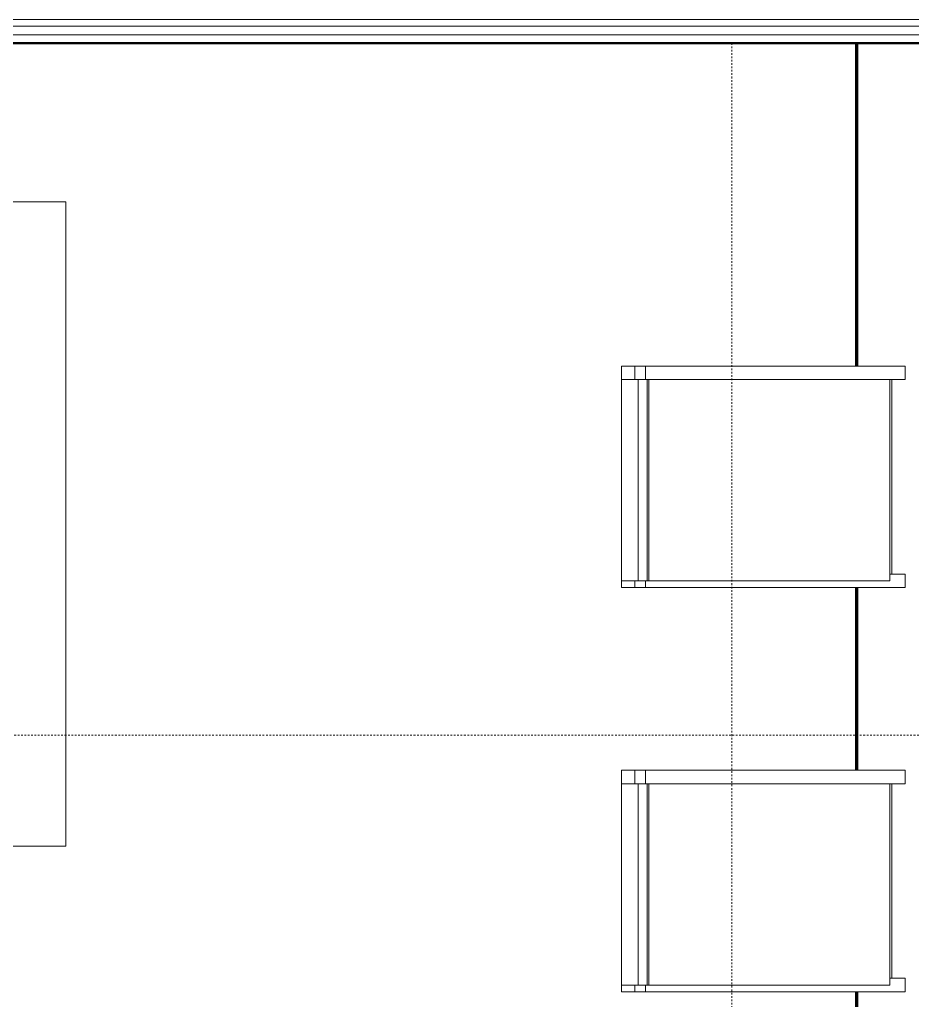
# Model space of a CAD drawing. Header units: inches. Extents: x -4217 to -1814, y 9706 to 12425.
# Drawn here: x -3677.4 to -3610.8, y 11050.6 to 11123.7 of the extents above; entities that cross this region are included whole.
import ezdxf

# ---------------------------------------------------------------- set-up
doc = ezdxf.new("R2010")
doc.units = ezdxf.units.IN
doc.header["$MEASUREMENT"] = 0
doc.linetypes.add('Aligning Line 1_8_', pattern=[0.25, 0.125, -0.125])
doc.linetypes.add('Dash', pattern=[0.25, 0.125, -0.125])
for name, color, linetype, lineweight in [('A-AREA-1', 130, 'Continuous', 70), ('A-WALL', 113, 'Continuous', 13), ('G-ANNO-SYMB', 111, 'Aligning Line 1_8_', 9), ('I-FURN-1', 7, 'Continuous', 9), ('I-WALL-3', 2, 'Continuous', 50), ('Q-CASE-HDLN-1', 7, 'Dash', 9)]:
    doc.layers.add(name, color=color, linetype=linetype, lineweight=lineweight)

msp = doc.modelspace()

# ---------------------------------------------------------------- linework, layer by layer
at = {"layer": 'A-AREA-1'}
for p, q in [((-3614.97374, 11097.88058), (-3614.97374, 11121.9394)), ((-3614.97374, 11067.75926), (-3614.97374, 11081.38058)), ((-3614.97374, 11038.63794), (-3614.97374, 11051.25926))]:
    msp.add_line(p, q, dxfattribs=at)
at = {"layer": 'A-WALL'}
for p, q in [((-3486.67374, 11123.6894), (-3852.47374, 11123.6894)), ((-3555.18063, 11123.1894), (-3745.41204, 11123.1894)), ((-3555.18063, 11122.5644), (-3745.41204, 11122.5644))]:
    msp.add_line(p, q, dxfattribs=at)
at = {"layer": 'G-ANNO-SYMB'}
msp.add_line((-1910.86928, 11070.38095), (-4027.08301, 11070.38095), dxfattribs=at)
at = {"layer": 'I-FURN-1'}
for p, q in [((-3673.90177, 11110.1144), (-3677.90177, 11110.1144)), ((-3673.90177, 11062.1144), (-3673.90177, 11110.1144)), ((-3631.52841, 11097.88058), (-3632.51322, 11097.88058)), ((-3632.51322, 11097.88058), (-3632.51322, 11096.88058)), ((-3631.52841, 11096.88058), (-3631.52841, 11097.88058)), ((-3630.73303, 11097.88058), (-3631.52841, 11097.88058)), ((-3630.73303, 11096.88058), (-3630.73303, 11097.88058)), ((-3630.73303, 11097.88058), (-3614.79531, 11097.88058)), ((-3614.79531, 11097.88058), (-3613.29906, 11097.88058)), ((-3613.29906, 11097.88058), (-3611.38031, 11097.88058)), ((-3611.38031, 11096.88058), (-3611.38031, 11097.88058)), ((-3632.51322, 11096.88058), (-3631.27218, 11096.88058)), ((-3632.51322, 11096.88058), (-3632.51322, 11081.88058)), ((-3631.27218, 11096.88058), (-3630.60733, 11096.88058)), ((-3631.27218, 11096.88058), (-3631.27218, 11081.88058)), ((-3630.60733, 11081.88058), (-3630.60733, 11096.88058)), ((-3630.60733, 11096.88058), (-3630.47879, 11096.88058)), ((-3630.47879, 11096.88058), (-3614.87949, 11096.88058)), ((-3630.47879, 11081.88058), (-3630.47879, 11096.88058)), ((-3614.87949, 11096.88058), (-3612.62682, 11096.88058)), ((-3612.62682, 11096.88058), (-3612.52686, 11096.88058)), ((-3612.45651, 11096.88058), (-3612.52686, 11096.88058)), ((-3612.51424, 11081.88058), (-3612.51424, 11096.88058)), ((-3612.37781, 11096.88058), (-3612.45651, 11096.88058)), ((-3612.37781, 11096.88058), (-3612.37781, 11082.38058)), ((-3611.38031, 11096.88058), (-3612.37781, 11096.88058)), ((-3612.5302, 11082.38058), (-3612.45651, 11082.38058)), ((-3612.45651, 11082.38058), (-3612.37781, 11082.38058)), ((-3612.37781, 11082.38058), (-3611.38031, 11082.38058)), ((-3611.38031, 11081.38058), (-3611.38031, 11082.38058)), ((-3632.51322, 11081.88058), (-3632.51322, 11081.38058)), ((-3631.27218, 11081.88058), (-3632.51322, 11081.88058)), ((-3631.52841, 11081.38058), (-3631.52841, 11081.88058)), ((-3630.60733, 11081.88058), (-3631.27218, 11081.88058)), ((-3630.73303, 11081.38058), (-3630.73303, 11081.88058)), ((-3630.47879, 11081.88058), (-3630.60733, 11081.88058)), ((-3614.87949, 11081.88058), (-3630.47879, 11081.88058)), ((-3612.62682, 11081.88058), (-3614.87949, 11081.88058)), ((-3612.52686, 11081.88058), (-3612.62682, 11081.88058)), ((-3632.51322, 11081.38058), (-3631.52841, 11081.38058)), ((-3631.52841, 11081.38058), (-3630.73303, 11081.38058)), ((-3614.79531, 11081.38058), (-3630.73303, 11081.38058)), ((-3613.29906, 11081.38058), (-3614.79531, 11081.38058)), ((-3611.38031, 11081.38058), (-3613.29906, 11081.38058)), ((-3631.52841, 11067.75926), (-3632.51322, 11067.75926)), ((-3632.51322, 11067.75926), (-3632.51322, 11066.75926)), ((-3631.52841, 11066.75926), (-3631.52841, 11067.75926)), ((-3630.73303, 11067.75926), (-3631.52841, 11067.75926)), ((-3630.73303, 11066.75926), (-3630.73303, 11067.75926)), ((-3630.73303, 11067.75926), (-3614.79531, 11067.75926)), ((-3614.79531, 11067.75926), (-3613.29906, 11067.75926)), ((-3613.29906, 11067.75926), (-3611.38031, 11067.75926)), ((-3611.38031, 11066.75926), (-3611.38031, 11067.75926)), ((-3632.51322, 11066.75926), (-3631.27218, 11066.75926)), ((-3632.51322, 11066.75926), (-3632.51322, 11051.75926)), ((-3631.27218, 11066.75926), (-3630.60733, 11066.75926)), ((-3631.27218, 11066.75926), (-3631.27218, 11051.75926)), ((-3630.60733, 11051.75926), (-3630.60733, 11066.75926)), ((-3630.60733, 11066.75926), (-3630.47879, 11066.75926)), ((-3630.47879, 11066.75926), (-3614.87949, 11066.75926)), ((-3630.47879, 11051.75926), (-3630.47879, 11066.75926)), ((-3614.87949, 11066.75926), (-3612.62682, 11066.75926)), ((-3612.62682, 11066.75926), (-3612.52686, 11066.75926)), ((-3612.45651, 11066.75926), (-3612.52686, 11066.75926)), ((-3612.51424, 11051.75926), (-3612.51424, 11066.75926)), ((-3612.37781, 11066.75926), (-3612.45651, 11066.75926)), ((-3612.37781, 11066.75926), (-3612.37781, 11052.25926)), ((-3611.38031, 11066.75926), (-3612.37781, 11066.75926)), ((-3677.90177, 11062.1144), (-3673.90177, 11062.1144)), ((-3632.51322, 11051.75926), (-3632.51322, 11051.25926)), ((-3631.27218, 11051.75926), (-3632.51322, 11051.75926)), ((-3631.52841, 11051.25926), (-3631.52841, 11051.75926)), ((-3630.60733, 11051.75926), (-3631.27218, 11051.75926)), ((-3630.73303, 11051.25926), (-3630.73303, 11051.75926)), ((-3630.47879, 11051.75926), (-3630.60733, 11051.75926)), ((-3614.87949, 11051.75926), (-3630.47879, 11051.75926)), ((-3612.62682, 11051.75926), (-3614.87949, 11051.75926)), ((-3612.52686, 11051.75926), (-3612.62682, 11051.75926)), ((-3612.5302, 11052.25926), (-3612.45651, 11052.25926)), ((-3612.45651, 11052.25926), (-3612.37781, 11052.25926)), ((-3612.37781, 11052.25926), (-3611.38031, 11052.25926)), ((-3611.38031, 11051.25926), (-3611.38031, 11052.25926)), ((-3632.51322, 11051.25926), (-3631.52841, 11051.25926)), ((-3631.52841, 11051.25926), (-3630.73303, 11051.25926)), ((-3614.79531, 11051.25926), (-3630.73303, 11051.25926)), ((-3613.29906, 11051.25926), (-3614.79531, 11051.25926)), ((-3611.38031, 11051.25926), (-3613.29906, 11051.25926))]:
    msp.add_line(p, q, dxfattribs=at)
at = {"layer": 'I-WALL-3'}
msp.add_line((-3745.41204, 11121.9394), (-3555.18063, 11121.9394), dxfattribs=at)
at = {"layer": 'Q-CASE-HDLN-1'}
msp.add_line((-3624.29874, 11121.9394), (-3624.29874, 11008.7644), dxfattribs=at)

doc.saveas('drawing.dxf')
